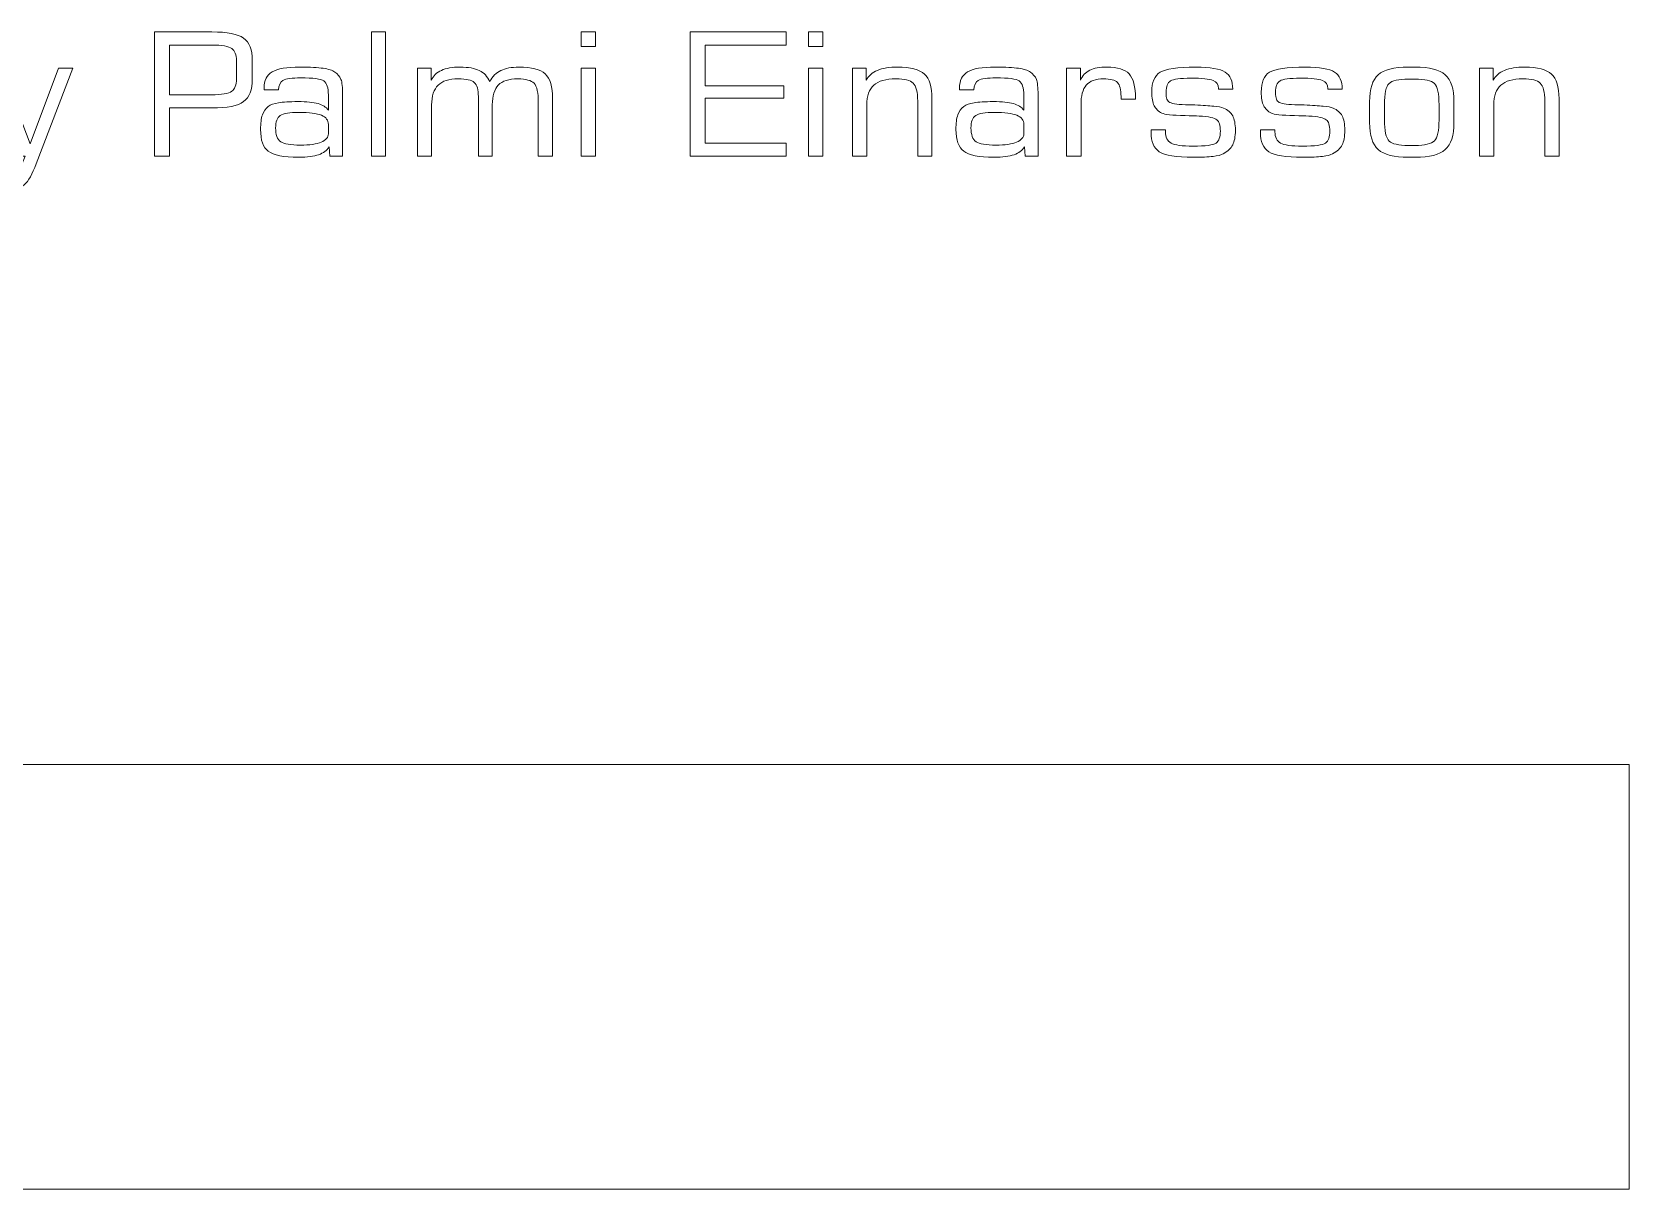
# Model space of a CAD drawing. Header units: inches. Extents: x -505 to 101, y 135 to 440.
# Drawn here: x -465.33 to -434.12, y 178.32 to 200.94 of the extents above; entities that cross this region are included whole.
import ezdxf

# ---------------------------------------------------------------- set-up
doc = ezdxf.new("R2010")
doc.units = ezdxf.units.IN
doc.header["$MEASUREMENT"] = 0
doc.layers.add('Capa 1', color=7, linetype='Continuous')
doc.layers.add('Capa 2', color=20, linetype='Continuous')

msp = doc.modelspace()

# ---------------------------------------------------------------- linework, layer by layer
at = {"layer": 'Capa 1', "color": 28, "lineweight": 9, "true_color": 0x11100b}
for points in [[(-434.121, 186.617), (-434.121, 186.467), (-434.121, 178.318), (-484.12, 178.318), (-484.12, 186.617), (-434.121, 186.617)], [(-434.121, 186.568), (-434.121, 186.467)]]:
    msp.add_lwpolyline(points, dxfattribs=at)
at = {"layer": 'Capa 2', "lineweight": 0}
for points in [[(-458.7, 198.513), (-458.7, 200.939), (-458.421, 200.939), (-458.421, 198.513), (-458.7, 198.513)], [(-454.598, 200.652), (-454.598, 200.939), (-454.319, 200.939), (-454.319, 200.652), (-454.598, 200.652)], [(-452.467, 198.513), (-452.467, 200.939), (-450.594, 200.939), (-450.594, 200.682), (-452.173, 200.682), (-452.173, 199.888), (-450.638, 199.888), (-450.638, 199.641), (-452.173, 199.641), (-452.173, 198.766), (-450.594, 198.766), (-450.594, 198.513), (-452.467, 198.513)], [(-450.155, 200.652), (-450.155, 200.939), (-449.876, 200.939), (-449.876, 200.652), (-450.155, 200.652)], [(-454.598, 198.513), (-454.598, 200.228), (-454.319, 200.228), (-454.319, 198.513), (-454.598, 198.513), (-454.598, 198.513)], [(-450.155, 198.513), (-450.155, 200.228), (-449.876, 200.228), (-449.876, 198.513), (-450.155, 198.513), (-450.155, 198.513)]]:
    msp.add_lwpolyline(points, dxfattribs=at)
for points, knots in [([(-462.941, 198.513), (-462.941, 198.513), (-462.941, 200.939), (-462.941, 200.939), (-462.941, 200.939), (-461.817, 200.939), (-461.817, 200.939), (-461.516, 200.939), (-461.311, 200.899), (-461.197, 200.819), (-461.083, 200.736), (-461.028, 200.592), (-461.028, 200.385), (-461.028, 200.385), (-461.028, 200.018), (-461.028, 200.018), (-461.028, 199.804), (-461.083, 199.658), (-461.197, 199.577), (-461.307, 199.494), (-461.516, 199.454), (-461.817, 199.454), (-461.817, 199.454), (-462.647, 199.454), (-462.647, 199.454), (-462.647, 199.454), (-462.647, 198.513), (-462.647, 198.513), (-462.647, 198.513), (-462.941, 198.513), (-462.941, 198.513), (-462.941, 198.513), (-462.941, 198.513), (-462.941, 198.513)], [0, 0, 0, 0, 1, 1, 1, 2, 2, 2, 3, 3, 3, 4, 4, 4, 5, 5, 5, 6, 6, 6, 7, 7, 7, 8, 8, 8, 9, 9, 9, 10, 10, 10, 11, 11, 11, 11]), ([(-461.336, 200.018), (-461.336, 200.018), (-461.336, 200.375), (-461.336, 200.375), (-461.336, 200.492), (-461.366, 200.572), (-461.428, 200.615), (-461.487, 200.659), (-461.619, 200.682), (-461.821, 200.682), (-461.821, 200.682), (-462.647, 200.682), (-462.647, 200.682), (-462.647, 200.682), (-462.647, 199.711), (-462.647, 199.711), (-462.647, 199.711), (-461.821, 199.711), (-461.821, 199.711), (-461.623, 199.711), (-461.491, 199.734), (-461.428, 199.778), (-461.369, 199.821), (-461.336, 199.901), (-461.336, 200.018), (-461.336, 200.018), (-461.336, 200.018), (-461.336, 200.018)], [0, 0, 0, 0, 1, 1, 1, 2, 2, 2, 3, 3, 3, 4, 4, 4, 5, 5, 5, 6, 6, 6, 7, 7, 7, 8, 8, 8, 9, 9, 9, 9]), ([(-466.21, 200.228), (-466.21, 200.228), (-465.931, 200.228), (-465.931, 200.228), (-465.931, 200.228), (-465.369, 198.753), (-465.369, 198.753), (-465.369, 198.753), (-464.811, 200.228), (-464.811, 200.228), (-464.811, 200.228), (-464.536, 200.228), (-464.536, 200.228), (-464.536, 200.228), (-465.248, 198.363), (-465.248, 198.363), (-465.325, 198.159), (-465.402, 198.022), (-465.483, 197.952), (-465.564, 197.878), (-465.674, 197.845), (-465.81, 197.845), (-465.832, 197.845), (-465.854, 197.845), (-465.876, 197.845), (-465.902, 197.849), (-465.927, 197.852), (-465.957, 197.855), (-465.957, 197.855), (-465.957, 198.079), (-465.957, 198.079), (-465.946, 198.079), (-465.935, 198.076), (-465.924, 198.076), (-465.913, 198.076), (-465.894, 198.076), (-465.872, 198.076), (-465.784, 198.076), (-465.718, 198.092), (-465.67, 198.129), (-465.623, 198.166), (-465.579, 198.232), (-465.538, 198.336), (-465.538, 198.336), (-465.468, 198.513), (-465.468, 198.513), (-465.468, 198.513), (-465.553, 198.513), (-465.553, 198.513), (-465.553, 198.513), (-466.21, 200.228), (-466.21, 200.228)], [0, 0, 0, 0, 1, 1, 1, 2, 2, 2, 3, 3, 3, 4, 4, 4, 5, 5, 5, 6, 6, 6, 7, 7, 7, 8, 8, 8, 9, 9, 9, 10, 10, 10, 11, 11, 11, 12, 12, 12, 13, 13, 13, 14, 14, 14, 15, 15, 15, 16, 16, 16, 17, 17, 17, 17]), ([(-459.525, 198.693), (-459.569, 198.623), (-459.635, 198.569), (-459.731, 198.539), (-459.823, 198.506), (-459.954, 198.489), (-460.12, 198.489), (-460.417, 198.489), (-460.612, 198.529), (-460.714, 198.606), (-460.814, 198.683), (-460.865, 198.823), (-460.865, 199.033), (-460.865, 199.154), (-460.854, 199.247), (-460.828, 199.317), (-460.806, 199.384), (-460.766, 199.44), (-460.714, 199.48), (-460.667, 199.517), (-460.601, 199.541), (-460.513, 199.554), (-460.424, 199.571), (-460.3, 199.577), (-460.134, 199.577), (-459.962, 199.577), (-459.833, 199.564), (-459.742, 199.537), (-459.654, 199.514), (-459.584, 199.47), (-459.54, 199.411), (-459.54, 199.411), (-459.54, 199.707), (-459.54, 199.707), (-459.54, 199.848), (-459.569, 199.938), (-459.628, 199.981), (-459.69, 200.021), (-459.837, 200.041), (-460.079, 200.041), (-460.252, 200.041), (-460.369, 200.024), (-460.428, 199.991), (-460.483, 199.958), (-460.513, 199.898), (-460.516, 199.804), (-460.516, 199.804), (-460.795, 199.804), (-460.795, 199.804), (-460.795, 199.804), (-460.795, 199.844), (-460.795, 199.844), (-460.795, 199.991), (-460.744, 200.095), (-460.637, 200.158), (-460.535, 200.222), (-460.351, 200.251), (-460.098, 200.251), (-459.896, 200.251), (-459.745, 200.245), (-459.643, 200.228), (-459.536, 200.215), (-459.459, 200.188), (-459.411, 200.155), (-459.356, 200.118), (-459.316, 200.068), (-459.294, 200.011), (-459.272, 199.955), (-459.261, 199.854), (-459.261, 199.714), (-459.261, 199.714), (-459.261, 198.513), (-459.261, 198.513), (-459.261, 198.513), (-459.514, 198.513), (-459.514, 198.513), (-459.514, 198.513), (-459.525, 198.693), (-459.525, 198.693), (-459.525, 198.693), (-459.525, 198.693), (-459.525, 198.693)], [0, 0, 0, 0, 1, 1, 1, 2, 2, 2, 3, 3, 3, 4, 4, 4, 5, 5, 5, 6, 6, 6, 7, 7, 7, 8, 8, 8, 9, 9, 9, 10, 10, 10, 11, 11, 11, 12, 12, 12, 13, 13, 13, 14, 14, 14, 15, 15, 15, 16, 16, 16, 17, 17, 17, 18, 18, 18, 19, 19, 19, 20, 20, 20, 21, 21, 21, 22, 22, 22, 23, 23, 23, 24, 24, 24, 25, 25, 25, 26, 26, 26, 27, 27, 27, 27]), ([(-457.801, 198.513), (-457.801, 198.513), (-457.801, 200.228), (-457.801, 200.228), (-457.801, 200.228), (-457.53, 200.228), (-457.53, 200.228), (-457.53, 200.228), (-457.53, 199.994), (-457.53, 199.994), (-457.489, 200.081), (-457.423, 200.148), (-457.331, 200.188), (-457.24, 200.231), (-457.115, 200.251), (-456.964, 200.251), (-456.803, 200.251), (-456.678, 200.228), (-456.59, 200.185), (-456.498, 200.141), (-456.432, 200.068), (-456.388, 199.968), (-456.333, 200.068), (-456.259, 200.141), (-456.168, 200.185), (-456.079, 200.228), (-455.962, 200.251), (-455.815, 200.251), (-455.569, 200.251), (-455.397, 200.208), (-455.301, 200.118), (-455.206, 200.028), (-455.158, 199.868), (-455.158, 199.637), (-455.158, 199.637), (-455.158, 198.513), (-455.158, 198.513), (-455.158, 198.513), (-455.437, 198.513), (-455.437, 198.513), (-455.437, 198.513), (-455.437, 199.557), (-455.437, 199.557), (-455.437, 199.747), (-455.463, 199.874), (-455.518, 199.935), (-455.573, 199.991), (-455.679, 200.021), (-455.837, 200.021), (-456.01, 200.021), (-456.138, 199.981), (-456.219, 199.901), (-456.296, 199.821), (-456.336, 199.691), (-456.336, 199.511), (-456.336, 199.511), (-456.336, 198.513), (-456.336, 198.513), (-456.336, 198.513), (-456.608, 198.513), (-456.608, 198.513), (-456.608, 198.513), (-456.608, 199.674), (-456.608, 199.674), (-456.608, 199.811), (-456.634, 199.901), (-456.689, 199.951), (-456.744, 199.998), (-456.847, 200.021), (-457.001, 200.021), (-457.181, 200.021), (-457.313, 199.981), (-457.394, 199.898), (-457.478, 199.814), (-457.522, 199.688), (-457.522, 199.511), (-457.522, 199.511), (-457.522, 198.513), (-457.522, 198.513), (-457.522, 198.513), (-457.801, 198.513), (-457.801, 198.513)], [0, 0, 0, 0, 1, 1, 1, 2, 2, 2, 3, 3, 3, 4, 4, 4, 5, 5, 5, 6, 6, 6, 7, 7, 7, 8, 8, 8, 9, 9, 9, 10, 10, 10, 11, 11, 11, 12, 12, 12, 13, 13, 13, 14, 14, 14, 15, 15, 15, 16, 16, 16, 17, 17, 17, 18, 18, 18, 19, 19, 19, 20, 20, 20, 21, 21, 21, 22, 22, 22, 23, 23, 23, 24, 24, 24, 25, 25, 25, 26, 26, 26, 27, 27, 27, 27]), ([(-449.296, 198.513), (-449.296, 198.513), (-449.296, 200.228), (-449.296, 200.228), (-449.296, 200.228), (-449.028, 200.228), (-449.028, 200.228), (-449.028, 200.228), (-449.028, 199.994), (-449.028, 199.994), (-448.984, 200.081), (-448.911, 200.148), (-448.808, 200.188), (-448.709, 200.231), (-448.577, 200.251), (-448.412, 200.251), (-448.166, 200.251), (-447.989, 200.205), (-447.89, 200.115), (-447.791, 200.024), (-447.744, 199.864), (-447.744, 199.637), (-447.744, 199.637), (-447.744, 198.513), (-447.744, 198.513), (-447.744, 198.513), (-448.023, 198.513), (-448.023, 198.513), (-448.023, 198.513), (-448.023, 199.584), (-448.023, 199.584), (-448.023, 199.764), (-448.052, 199.881), (-448.111, 199.938), (-448.169, 199.994), (-448.28, 200.021), (-448.448, 200.021), (-448.647, 200.021), (-448.79, 199.981), (-448.882, 199.898), (-448.973, 199.818), (-449.017, 199.688), (-449.017, 199.511), (-449.017, 199.511), (-449.017, 198.513), (-449.017, 198.513), (-449.017, 198.513), (-449.296, 198.513), (-449.296, 198.513)], [0, 0, 0, 0, 1, 1, 1, 2, 2, 2, 3, 3, 3, 4, 4, 4, 5, 5, 5, 6, 6, 6, 7, 7, 7, 8, 8, 8, 9, 9, 9, 10, 10, 10, 11, 11, 11, 12, 12, 12, 13, 13, 13, 14, 14, 14, 15, 15, 15, 16, 16, 16, 16]), ([(-445.935, 198.693), (-445.979, 198.623), (-446.045, 198.569), (-446.14, 198.539), (-446.232, 198.506), (-446.364, 198.489), (-446.53, 198.489), (-446.827, 198.489), (-447.022, 198.529), (-447.124, 198.606), (-447.223, 198.683), (-447.275, 198.823), (-447.275, 199.033), (-447.275, 199.154), (-447.264, 199.247), (-447.238, 199.317), (-447.216, 199.384), (-447.176, 199.44), (-447.124, 199.48), (-447.077, 199.517), (-447.011, 199.541), (-446.922, 199.554), (-446.834, 199.571), (-446.709, 199.577), (-446.544, 199.577), (-446.372, 199.577), (-446.243, 199.564), (-446.151, 199.537), (-446.063, 199.514), (-445.994, 199.47), (-445.949, 199.411), (-445.949, 199.411), (-445.949, 199.707), (-445.949, 199.707), (-445.949, 199.848), (-445.979, 199.938), (-446.038, 199.981), (-446.1, 200.021), (-446.247, 200.041), (-446.489, 200.041), (-446.662, 200.041), (-446.779, 200.024), (-446.838, 199.991), (-446.893, 199.958), (-446.922, 199.898), (-446.926, 199.804), (-446.926, 199.804), (-447.205, 199.804), (-447.205, 199.804), (-447.205, 199.804), (-447.205, 199.844), (-447.205, 199.844), (-447.205, 199.991), (-447.154, 200.095), (-447.047, 200.158), (-446.944, 200.222), (-446.761, 200.251), (-446.508, 200.251), (-446.306, 200.251), (-446.155, 200.245), (-446.052, 200.228), (-445.946, 200.215), (-445.869, 200.188), (-445.821, 200.155), (-445.766, 200.118), (-445.726, 200.068), (-445.703, 200.011), (-445.681, 199.955), (-445.67, 199.854), (-445.67, 199.714), (-445.67, 199.714), (-445.67, 198.513), (-445.67, 198.513), (-445.67, 198.513), (-445.924, 198.513), (-445.924, 198.513), (-445.924, 198.513), (-445.935, 198.693), (-445.935, 198.693), (-445.935, 198.693), (-445.935, 198.693), (-445.935, 198.693)], [0, 0, 0, 0, 1, 1, 1, 2, 2, 2, 3, 3, 3, 4, 4, 4, 5, 5, 5, 6, 6, 6, 7, 7, 7, 8, 8, 8, 9, 9, 9, 10, 10, 10, 11, 11, 11, 12, 12, 12, 13, 13, 13, 14, 14, 14, 15, 15, 15, 16, 16, 16, 17, 17, 17, 18, 18, 18, 19, 19, 19, 20, 20, 20, 21, 21, 21, 22, 22, 22, 23, 23, 23, 24, 24, 24, 25, 25, 25, 26, 26, 26, 27, 27, 27, 27]), ([(-445.114, 198.513), (-445.114, 198.513), (-445.114, 200.228), (-445.114, 200.228), (-445.114, 200.228), (-444.842, 200.228), (-444.842, 200.228), (-444.842, 200.228), (-444.842, 199.994), (-444.842, 199.994), (-444.802, 200.085), (-444.743, 200.148), (-444.659, 200.192), (-444.574, 200.231), (-444.464, 200.251), (-444.324, 200.251), (-444.119, 200.251), (-443.976, 200.208), (-443.891, 200.118), (-443.807, 200.028), (-443.766, 199.868), (-443.766, 199.637), (-443.766, 199.637), (-443.766, 199.624), (-443.766, 199.624), (-443.766, 199.624), (-444.049, 199.624), (-444.049, 199.624), (-444.049, 199.624), (-444.049, 199.674), (-444.049, 199.674), (-444.049, 199.811), (-444.071, 199.904), (-444.119, 199.951), (-444.167, 199.998), (-444.258, 200.021), (-444.391, 200.021), (-444.545, 200.021), (-444.659, 199.981), (-444.728, 199.901), (-444.798, 199.821), (-444.831, 199.691), (-444.831, 199.511), (-444.831, 199.511), (-444.831, 198.513), (-444.831, 198.513), (-444.831, 198.513), (-445.114, 198.513), (-445.114, 198.513)], [0, 0, 0, 0, 1, 1, 1, 2, 2, 2, 3, 3, 3, 4, 4, 4, 5, 5, 5, 6, 6, 6, 7, 7, 7, 8, 8, 8, 9, 9, 9, 10, 10, 10, 11, 11, 11, 12, 12, 12, 13, 13, 13, 14, 14, 14, 15, 15, 15, 16, 16, 16, 16]), ([(-443.463, 199.023), (-443.463, 199.023), (-443.18, 199.023), (-443.18, 199.023), (-443.18, 199.023), (-443.18, 198.983), (-443.18, 198.983), (-443.18, 198.88), (-443.143, 198.806), (-443.07, 198.766), (-443, 198.726), (-442.857, 198.706), (-442.64, 198.706), (-442.398, 198.706), (-442.248, 198.726), (-442.192, 198.766), (-442.134, 198.806), (-442.108, 198.887), (-442.108, 199), (-442.108, 199.113), (-442.13, 199.187), (-442.178, 199.223), (-442.222, 199.26), (-442.336, 199.284), (-442.519, 199.294), (-442.589, 199.297), (-442.681, 199.3), (-442.798, 199.304), (-443.051, 199.31), (-443.202, 199.327), (-443.25, 199.35), (-443.319, 199.387), (-443.371, 199.434), (-443.4, 199.497), (-443.433, 199.561), (-443.448, 199.647), (-443.448, 199.764), (-443.448, 199.955), (-443.393, 200.085), (-443.286, 200.151), (-443.18, 200.218), (-442.949, 200.251), (-442.585, 200.251), (-442.306, 200.251), (-442.115, 200.218), (-442.016, 200.155), (-441.914, 200.091), (-441.866, 199.978), (-441.866, 199.818), (-441.866, 199.818), (-442.145, 199.818), (-442.145, 199.818), (-442.145, 199.818), (-442.145, 199.834), (-442.145, 199.834), (-442.145, 199.911), (-442.181, 199.961), (-442.251, 199.991), (-442.325, 200.021), (-442.468, 200.035), (-442.684, 200.035), (-442.894, 200.035), (-443.026, 200.018), (-443.081, 199.981), (-443.14, 199.948), (-443.169, 199.874), (-443.169, 199.764), (-443.169, 199.698), (-443.162, 199.651), (-443.151, 199.624), (-443.14, 199.594), (-443.121, 199.574), (-443.096, 199.561), (-443.037, 199.534), (-442.916, 199.517), (-442.721, 199.514), (-442.673, 199.514), (-442.637, 199.511), (-442.607, 199.511), (-442.449, 199.504), (-442.328, 199.497), (-442.237, 199.487), (-442.148, 199.48), (-442.082, 199.467), (-442.046, 199.45), (-441.961, 199.414), (-441.903, 199.364), (-441.866, 199.3), (-441.833, 199.234), (-441.814, 199.14), (-441.814, 199.017), (-441.814, 198.89), (-441.833, 198.796), (-441.866, 198.73), (-441.903, 198.663), (-441.965, 198.606), (-442.053, 198.556), (-442.093, 198.533), (-442.16, 198.516), (-442.251, 198.506), (-442.343, 198.496), (-442.471, 198.489), (-442.637, 198.489), (-442.971, 198.489), (-443.191, 198.526), (-443.301, 198.596), (-443.408, 198.666), (-443.463, 198.793), (-443.463, 198.977), (-443.463, 198.977), (-443.463, 199.023), (-443.463, 199.023)], [0, 0, 0, 0, 1, 1, 1, 2, 2, 2, 3, 3, 3, 4, 4, 4, 5, 5, 5, 6, 6, 6, 7, 7, 7, 8, 8, 8, 9, 9, 9, 10, 10, 10, 11, 11, 11, 12, 12, 12, 13, 13, 13, 14, 14, 14, 15, 15, 15, 16, 16, 16, 17, 17, 17, 18, 18, 18, 19, 19, 19, 20, 20, 20, 21, 21, 21, 22, 22, 22, 23, 23, 23, 24, 24, 24, 25, 25, 25, 26, 26, 26, 27, 27, 27, 28, 28, 28, 29, 29, 29, 30, 30, 30, 31, 31, 31, 32, 32, 32, 33, 33, 33, 34, 34, 34, 35, 35, 35, 36, 36, 36, 37, 37, 37, 37]), ([(-441.324, 199.023), (-441.324, 199.023), (-441.041, 199.023), (-441.041, 199.023), (-441.041, 199.023), (-441.041, 198.983), (-441.041, 198.983), (-441.041, 198.88), (-441.004, 198.806), (-440.931, 198.766), (-440.861, 198.726), (-440.718, 198.706), (-440.501, 198.706), (-440.259, 198.706), (-440.108, 198.726), (-440.053, 198.766), (-439.995, 198.806), (-439.969, 198.887), (-439.969, 199), (-439.969, 199.113), (-439.991, 199.187), (-440.039, 199.223), (-440.083, 199.26), (-440.197, 199.284), (-440.38, 199.294), (-440.45, 199.297), (-440.542, 199.3), (-440.659, 199.304), (-440.912, 199.31), (-441.063, 199.327), (-441.111, 199.35), (-441.18, 199.387), (-441.232, 199.434), (-441.261, 199.497), (-441.294, 199.561), (-441.309, 199.647), (-441.309, 199.764), (-441.309, 199.955), (-441.254, 200.085), (-441.147, 200.151), (-441.041, 200.218), (-440.81, 200.251), (-440.446, 200.251), (-440.167, 200.251), (-439.976, 200.218), (-439.877, 200.155), (-439.774, 200.091), (-439.727, 199.978), (-439.727, 199.818), (-439.727, 199.818), (-440.006, 199.818), (-440.006, 199.818), (-440.006, 199.818), (-440.006, 199.834), (-440.006, 199.834), (-440.006, 199.911), (-440.042, 199.961), (-440.112, 199.991), (-440.185, 200.021), (-440.329, 200.035), (-440.545, 200.035), (-440.755, 200.035), (-440.887, 200.018), (-440.942, 199.981), (-441.001, 199.948), (-441.03, 199.874), (-441.03, 199.764), (-441.03, 199.698), (-441.023, 199.651), (-441.012, 199.624), (-441.001, 199.594), (-440.982, 199.574), (-440.956, 199.561), (-440.898, 199.534), (-440.777, 199.517), (-440.582, 199.514), (-440.534, 199.514), (-440.498, 199.511), (-440.468, 199.511), (-440.31, 199.504), (-440.189, 199.497), (-440.097, 199.487), (-440.009, 199.48), (-439.943, 199.467), (-439.906, 199.45), (-439.822, 199.414), (-439.763, 199.364), (-439.727, 199.3), (-439.694, 199.234), (-439.675, 199.14), (-439.675, 199.017), (-439.675, 198.89), (-439.694, 198.796), (-439.727, 198.73), (-439.763, 198.663), (-439.826, 198.606), (-439.914, 198.556), (-439.954, 198.533), (-440.02, 198.516), (-440.112, 198.506), (-440.204, 198.496), (-440.332, 198.489), (-440.498, 198.489), (-440.832, 198.489), (-441.052, 198.526), (-441.162, 198.596), (-441.269, 198.666), (-441.324, 198.793), (-441.324, 198.977), (-441.324, 198.977), (-441.324, 199.023), (-441.324, 199.023)], [0, 0, 0, 0, 1, 1, 1, 2, 2, 2, 3, 3, 3, 4, 4, 4, 5, 5, 5, 6, 6, 6, 7, 7, 7, 8, 8, 8, 9, 9, 9, 10, 10, 10, 11, 11, 11, 12, 12, 12, 13, 13, 13, 14, 14, 14, 15, 15, 15, 16, 16, 16, 17, 17, 17, 18, 18, 18, 19, 19, 19, 20, 20, 20, 21, 21, 21, 22, 22, 22, 23, 23, 23, 24, 24, 24, 25, 25, 25, 26, 26, 26, 27, 27, 27, 28, 28, 28, 29, 29, 29, 30, 30, 30, 31, 31, 31, 32, 32, 32, 33, 33, 33, 34, 34, 34, 35, 35, 35, 36, 36, 36, 37, 37, 37, 37]), ([(-438.432, 198.489), (-438.715, 198.489), (-438.909, 198.539), (-439.023, 198.64), (-439.133, 198.74), (-439.192, 198.916), (-439.192, 199.167), (-439.192, 199.167), (-439.192, 199.574), (-439.192, 199.574), (-439.192, 199.824), (-439.137, 200.001), (-439.023, 200.101), (-438.913, 200.202), (-438.715, 200.251), (-438.436, 200.251), (-438.436, 200.251), (-438.303, 200.251), (-438.303, 200.251), (-438.021, 200.251), (-437.826, 200.202), (-437.712, 200.101), (-437.599, 200.001), (-437.543, 199.824), (-437.543, 199.574), (-437.543, 199.574), (-437.543, 199.167), (-437.543, 199.167), (-437.543, 198.913), (-437.599, 198.74), (-437.712, 198.64), (-437.822, 198.539), (-438.021, 198.489), (-438.3, 198.489), (-438.3, 198.489), (-438.432, 198.489), (-438.432, 198.489), (-438.432, 198.489), (-438.432, 198.489), (-438.432, 198.489)], [0, 0, 0, 0, 1, 1, 1, 2, 2, 2, 3, 3, 3, 4, 4, 4, 5, 5, 5, 6, 6, 6, 7, 7, 7, 8, 8, 8, 9, 9, 9, 10, 10, 10, 11, 11, 11, 12, 12, 12, 13, 13, 13, 13]), ([(-437.042, 198.513), (-437.042, 198.513), (-437.042, 200.228), (-437.042, 200.228), (-437.042, 200.228), (-436.774, 200.228), (-436.774, 200.228), (-436.774, 200.228), (-436.774, 199.994), (-436.774, 199.994), (-436.73, 200.081), (-436.656, 200.148), (-436.553, 200.188), (-436.454, 200.231), (-436.322, 200.251), (-436.157, 200.251), (-435.911, 200.251), (-435.735, 200.205), (-435.636, 200.115), (-435.537, 200.024), (-435.489, 199.864), (-435.489, 199.637), (-435.489, 199.637), (-435.489, 198.513), (-435.489, 198.513), (-435.489, 198.513), (-435.768, 198.513), (-435.768, 198.513), (-435.768, 198.513), (-435.768, 199.584), (-435.768, 199.584), (-435.768, 199.764), (-435.797, 199.881), (-435.856, 199.938), (-435.915, 199.994), (-436.025, 200.021), (-436.194, 200.021), (-436.392, 200.021), (-436.535, 199.981), (-436.627, 199.898), (-436.719, 199.818), (-436.763, 199.688), (-436.763, 199.511), (-436.763, 199.511), (-436.763, 198.513), (-436.763, 198.513), (-436.763, 198.513), (-437.042, 198.513), (-437.042, 198.513)], [0, 0, 0, 0, 1, 1, 1, 2, 2, 2, 3, 3, 3, 4, 4, 4, 5, 5, 5, 6, 6, 6, 7, 7, 7, 8, 8, 8, 9, 9, 9, 10, 10, 10, 11, 11, 11, 12, 12, 12, 13, 13, 13, 14, 14, 14, 15, 15, 15, 16, 16, 16, 16]), ([(-437.834, 199.223), (-437.834, 199.223), (-437.834, 199.517), (-437.834, 199.517), (-437.834, 199.734), (-437.863, 199.871), (-437.922, 199.931), (-437.984, 199.988), (-438.109, 200.018), (-438.303, 200.018), (-438.303, 200.018), (-438.436, 200.018), (-438.436, 200.018), (-438.627, 200.018), (-438.751, 199.988), (-438.81, 199.931), (-438.873, 199.871), (-438.902, 199.734), (-438.902, 199.517), (-438.902, 199.517), (-438.902, 199.223), (-438.902, 199.223), (-438.902, 199.007), (-438.869, 198.867), (-438.81, 198.806), (-438.751, 198.75), (-438.627, 198.72), (-438.436, 198.72), (-438.436, 198.72), (-438.303, 198.72), (-438.303, 198.72), (-438.113, 198.72), (-437.984, 198.75), (-437.925, 198.81), (-437.863, 198.87), (-437.834, 199.007), (-437.834, 199.223), (-437.834, 199.223), (-437.834, 199.223), (-437.834, 199.223)], [0, 0, 0, 0, 1, 1, 1, 2, 2, 2, 3, 3, 3, 4, 4, 4, 5, 5, 5, 6, 6, 6, 7, 7, 7, 8, 8, 8, 9, 9, 9, 10, 10, 10, 11, 11, 11, 12, 12, 12, 13, 13, 13, 13]), ([(-459.54, 198.95), (-459.54, 198.95), (-459.54, 199.13), (-459.54, 199.13), (-459.54, 199.213), (-459.584, 199.27), (-459.676, 199.31), (-459.767, 199.347), (-459.914, 199.367), (-460.112, 199.367), (-460.296, 199.367), (-460.417, 199.347), (-460.48, 199.304), (-460.542, 199.264), (-460.571, 199.183), (-460.571, 199.063), (-460.571, 198.93), (-460.538, 198.84), (-460.472, 198.793), (-460.41, 198.75), (-460.278, 198.726), (-460.083, 198.726), (-459.907, 198.726), (-459.771, 198.746), (-459.679, 198.783), (-459.588, 198.823), (-459.54, 198.877), (-459.54, 198.95), (-459.54, 198.95), (-459.54, 198.95), (-459.54, 198.95)], [0, 0, 0, 0, 1, 1, 1, 2, 2, 2, 3, 3, 3, 4, 4, 4, 5, 5, 5, 6, 6, 6, 7, 7, 7, 8, 8, 8, 9, 9, 9, 10, 10, 10, 10]), ([(-445.949, 198.95), (-445.949, 198.95), (-445.949, 199.13), (-445.949, 199.13), (-445.949, 199.213), (-445.994, 199.27), (-446.085, 199.31), (-446.177, 199.347), (-446.324, 199.367), (-446.522, 199.367), (-446.706, 199.367), (-446.827, 199.347), (-446.889, 199.304), (-446.952, 199.264), (-446.981, 199.183), (-446.981, 199.063), (-446.981, 198.93), (-446.948, 198.84), (-446.882, 198.793), (-446.82, 198.75), (-446.687, 198.726), (-446.493, 198.726), (-446.317, 198.726), (-446.181, 198.746), (-446.089, 198.783), (-445.997, 198.823), (-445.949, 198.877), (-445.949, 198.95), (-445.949, 198.95), (-445.949, 198.95), (-445.949, 198.95)], [0, 0, 0, 0, 1, 1, 1, 2, 2, 2, 3, 3, 3, 4, 4, 4, 5, 5, 5, 6, 6, 6, 7, 7, 7, 8, 8, 8, 9, 9, 9, 10, 10, 10, 10])]:
    msp.add_open_spline(points, degree=3, knots=knots, dxfattribs=at)

doc.saveas('drawing.dxf')
